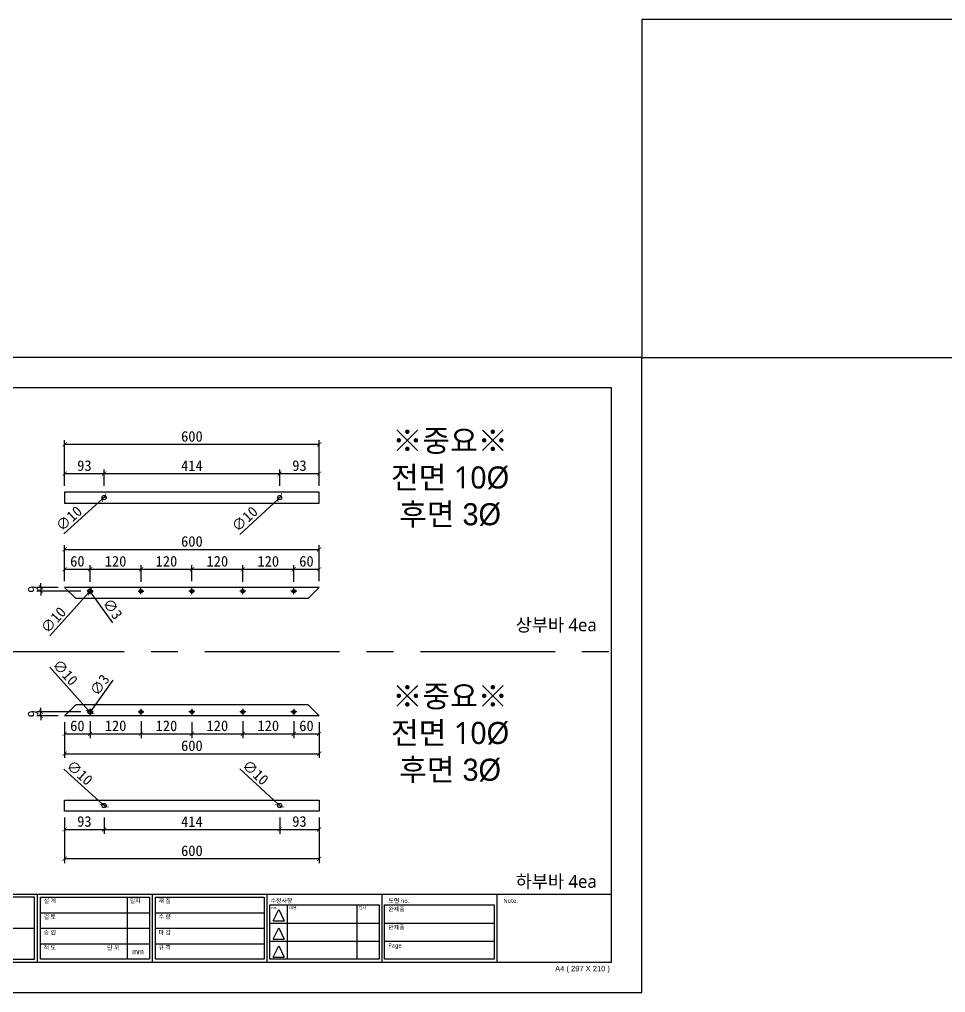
# Model space of a CAD drawing. Header units: millimetres. Extents: x -44117 to 256353, y -2095463 to 65325.
# Drawn here: x -28463 to -26280, y 60403 to 62698 of the extents above; entities that cross this region are included whole.
import ezdxf

# ---------------------------------------------------------------- set-up
doc = ezdxf.new("R2010")
doc.units = ezdxf.units.MM
doc.header["$LTSCALE"] = 10
doc.linetypes.add('CENTER', pattern=[50.8, 31.75, -6.35, 6.35, -6.35])
doc.layers.add('cen', color=1, linetype='CENTER')
doc.layers.add('도면층2', color=3, linetype='CENTER')
doc.styles.add('고딕', font='')
doc.styles.get('고딕').set_extended_font_data('HYgtrE')
doc.dimstyles.new('ISO-25', dxfattribs={"dimtxt": 2.5, "dimasz": 2.5, "dimexe": 1, "dimexo": 1, "dimtad": 1, "dimtxsty": 'Standard', "dimblk": 'ARCHTICK', "dimcen": 2.5, "dimadec": 0, "dimazin": 0, "dimtfac": 1, "dimtmove": 0, "dimatfit": 3, "dimfxl": 0, "dimarcsym": 0})

# ---------------------------------------------------------------- blocks, each defined once
blk = doc.blocks.new('A$C2EC13F1B')
at = {"color": 7}
for p, q in [((-3.67, -0.83), (-1.17, 4.17)), ((-1.17, 4.17), (1.33, -0.83))]:
    blk.add_line(p, q, dxfattribs=at)
blk.add_lwpolyline([(-3.67, -0.83), (1.33, -0.83)], dxfattribs=at)
blk = doc.blocks.new('a4 1scale')
at = {"color": 8}
for p, q in [((-15144.83, -4477.05), (-14867.83, -4477.05)), ((-15097.66, -4499.61), (-15097.66, -4477.05)), ((-15057.67, -4499.62), (-15057.67, -4477.06)), ((-15019.68, -4499.62), (-15019.68, -4477.06)), ((-14981.69, -4499.62), (-14981.69, -4477.06)), ((-14943.7, -4499.62), (-14943.7, -4477.06)), ((-14905.71, -4499.62), (-14905.71, -4477.06)), ((-15028.06, -4478.06), (-15028.06, -4498.62)), ((-15056.67, -4483.2), (-15020.68, -4483.2)), ((-15018.68, -4483.2), (-14982.69, -4483.2)), ((-14980.9, -4480.63), (-14944.7, -4480.63)), ((-14975.07, -4480.63), (-14975.07, -4498.62)), ((-14952.08, -4480.63), (-14952.08, -4498.62)), ((-14942.91, -4480.63), (-14906.71, -4480.63)), ((-14980.9, -4486.63), (-14944.7, -4486.63)), ((-14942.91, -4486.63), (-14906.71, -4486.63)), ((-15096.66, -4488.33), (-15058.67, -4488.34)), ((-15056.67, -4488.34), (-15020.68, -4488.34)), ((-15018.68, -4488.34), (-14982.69, -4488.34)), ((-15141.53, -4492.95), (-15101.88, -4492.95)), ((-14980.9, -4492.63), (-14944.7, -4492.63)), ((-14942.91, -4492.63), (-14906.71, -4492.63)), ((-15056.67, -4493.48), (-15020.68, -4493.48)), ((-15018.68, -4493.48), (-14982.69, -4493.48))]:
    blk.add_line(p, q, dxfattribs=at)
for points in [[(-15154.83, -4509.61), (-14857.83, -4509.61), (-14857.83, -4299.61), (-15154.83, -4299.61)], [(-15144.83, -4499.61), (-14867.83, -4499.61), (-14867.83, -4309.61), (-15144.83, -4309.61)]]:
    blk.add_lwpolyline(points, close=True)
for points in [[(-15143.82, -4478.05), (-15098.66, -4478.05), (-15098.66, -4498.61), (-15143.83, -4498.61)], [(-15058.67, -4478.06), (-15096.66, -4478.05), (-15096.66, -4498.61), (-15058.66, -4498.62)], [(-15056.67, -4478.06), (-15020.68, -4478.06), (-15020.68, -4498.62), (-15056.67, -4498.62)], [(-15018.68, -4478.06), (-14982.69, -4478.06), (-14982.69, -4498.62), (-15018.68, -4498.62)]]:
    blk.add_lwpolyline(points, close=True, dxfattribs=at)
for points in [[(-14944.7, -4480.63), (-14944.7, -4498.62), (-14980.9, -4498.62), (-14980.9, -4480.63)], [(-14906.71, -4480.63), (-14906.71, -4498.62), (-14942.91, -4498.62), (-14942.91, -4480.63)]]:
    blk.add_lwpolyline(points, dxfattribs=at)
at = {"color": 8, "xscale": 0.7469071166727064, "yscale": 0.7469071166727064, "zscale": 0.7469071166727064}
for p in [(-14977.06, -4485.3), (-14977.06, -4491.3), (-14977.06, -4497.29)]:
    blk.add_blockref('A$C2EC13F1B', p, dxfattribs=at)
at = {"color": 8, "style": '고딕'}
for s, insert, char_height, width, attachment_point in [('{\\fMalgun Gothic|b0|i0|c129|p50;PROJECT}', (-15095.45, -4478.74), 1.6004, 37.4801, 1), ('{\\fMalgun Gothic|b0|i0|c129|p50;설 계}', (-15055.65, -4478.55), 1.4003, 21.6513, 1), ('{\\fGulim|b0|i0|c129|p50;일자}', (-15027.2, -4478.57), 1.4, 24.7824, 1), ('{\\fMalgun Gothic|b0|i0|c129|p50;재 질}', (-15017.66, -4478.55), 1.4003, 21.6513, 1), ('{\\fMalgun Gothic|b0|i0|c129|p50;수정사항}', (-14980.67, -4478.55), 1.4003, 21.6513, 1), ('{\\fMalgun Gothic|b0|i0|c129|p50;도면 no.}', (-14941.63, -4478.55), 1.4003, 21.6513, 1), ('{\\fMalgun Gothic|b0|i0|c129|p50;Note.}', (-14903.64, -4478.55), 1.4003, 21.6513, 1), ('{\\fMalgun Gothic|b0|i0|c129|p50;no.}', (-14980.32, -4481.07), 0.96, 25.9815, 1), ('{\\fMalgun Gothic|b0|i0|c129|p50;내용}', (-14974.49, -4481.07), 0.96, 25.9815, 1), ('{\\fMalgun Gothic|b0|i0|c129|p50;일자}', (-14951.5, -4481.07), 0.96, 25.9815, 1), ('{\\fGulim|b0|i0|c129|p50;완\\fMalgun Gothic|b0|i0|c129|p50;제품}', (-14941.66, -4481.32), 1.4003, 21.6513, 1), ('{\\fMalgun Gothic|b0|i0|c129|p50;검 토}', (-15055.65, -4483.82), 1.4003, 21.6513, 1), ('{\\fMalgun Gothic|b0|i0|c129|p50;수 량}', (-15017.66, -4483.82), 1.4003, 21.6513, 1), ('{\\fMalgun Gothic|b0|i0|c129|p50;도면명}', (-15095.89, -4489.07), 1.6004, 37.4801, 1), ('{\\fMalgun Gothic|b0|i0|c129|p50;승 인}', (-15055.65, -4489.02), 1.4003, 21.6513, 1), ('{\\fMalgun Gothic|b0|i0|c129|p50;마 감}', (-15017.66, -4489.02), 1.4003, 21.6513, 1), ('{\\fMalgun Gothic|b0|i0|c129|p50;반제품}', (-14941.66, -4487.32), 1.4003, 21.6513, 1), ('{\\fMalgun Gothic|b0|i0|c129|p50;척 도 }', (-15055.65, -4494.02), 1.4003, 21.6513, 1), ('{\\fGulim|b0|i0|c129|p50;단 위}', (-15034.68, -4494.09), 1.4003, 21.6513, 1), ('mm', (-15024.45, -4496.13), 1.7, 15.2516, 5), ('{\\fMalgun Gothic|b0|i0|c129|p50;규 격 }', (-15017.66, -4494.02), 1.4003, 21.6513, 1), ('{\\fMalgun Gothic|b0|i0|c129|p50;Page}', (-14941.66, -4493.32), 1.4003, 21.6513, 1), ('{\\C8;P-01-01}', (-15144.37, -4500.78), 1.8004, 27.0059, 1), ('{\\C8;A4 ( 297 X 210 )}', (-14868.4, -4500.78), 1.8004, 27.0059, 3)]:
    blk.add_mtext(s, dxfattribs=dict(at, insert=insert, char_height=char_height, width=width, attachment_point=attachment_point))
blk = doc.blocks.new('_ArchTick')
at = {"color": 0, "linetype": 'ByBlock', "const_width": 0.15}
blk.add_lwpolyline([(-0.5, -0.5), (0.5, 0.5)], dxfattribs=at)
blk = doc.blocks.new('*D683')
at = {"color": 0, "lineweight": -2}
for p, q in [((-28356.7, 61373.6), (-28356.7, 61458.2)), ((-27756.7, 61373.6), (-27756.7, 61458.2)), ((-28356.7, 61448.2), (-27756.7, 61448.2))]:
    blk.add_line(p, q, dxfattribs=at)
at = {"layer": 'Defpoints', "color": 0}
for p in [(-27756.7, 61448.2), (-28356.7, 61358.6), (-27756.7, 61358.6)]:
    blk.add_point(p, dxfattribs=at)
at = {"color": 0, "lineweight": -2, "xscale": 10, "yscale": 10, "zscale": 10, "rotation": 180}
blk.add_blockref('_ArchTick', (-28356.7, 61448.2), dxfattribs=at)
at = {"color": 0, "lineweight": -2, "xscale": 10, "yscale": 10, "zscale": 10}
blk.add_blockref('_ArchTick', (-27756.7, 61448.2), dxfattribs=at)
at = {"color": 0, "insert": (-28056.7, 61466.9), "char_height": 25, "attachment_point": 5}
blk.add_mtext('600', dxfattribs=at)
blk = doc.blocks.new('*D684')
at = {"color": 0, "lineweight": -2}
for p, q in [((-28412.5, 61358.6), (-28412.5, 61368.6)), ((-28371.7, 61358.6), (-28422.5, 61358.6)), ((-28318.7, 61349.6), (-28422.5, 61349.6)), ((-28412.5, 61358.6), (-28412.5, 61349.6)), ((-28412.5, 61349.6), (-28412.5, 61339.6))]:
    blk.add_line(p, q, dxfattribs=at)
at = {"layer": 'Defpoints', "color": 0}
for p in [(-28412.5, 61349.6), (-28356.7, 61358.6), (-28303.7, 61349.6)]:
    blk.add_point(p, dxfattribs=at)
at = {"color": 0, "lineweight": -2, "xscale": 10, "yscale": 10, "zscale": 10}
for p, rotation in [((-28412.5, 61358.6), 270), ((-28412.5, 61349.6), 90)]:
    blk.add_blockref('_ArchTick', p, dxfattribs=dict(at, rotation=rotation))
at = {"color": 0, "insert": (-28431.3, 61354.1), "char_height": 25, "attachment_point": 5, "rotation": 90}
blk.add_mtext('9', dxfattribs=at)
blk = doc.blocks.new('*D685')
at = {"color": 0, "lineweight": -2}
for p, q in [((-28297.6, 61350.9), (-28297.6, 61350.9)), ((-28297.6, 61350.9), (-28295.9, 61348.4)), ((-28243, 61274.9), (-28295.9, 61348.4))]:
    blk.add_line(p, q, dxfattribs=at)
at = {"layer": 'Defpoints', "color": 0}
for p in [(-28297.6, 61350.9), (-28295.9, 61348.4)]:
    blk.add_point(p, dxfattribs=at)
at = {"color": 0, "lineweight": -2, "xscale": 10, "yscale": 10, "zscale": 10}
for p, rotation in [((-28297.6, 61350.9), 305.7508162474047), ((-28295.9, 61348.4), 125.7508162474047)]:
    blk.add_blockref('_ArchTick', p, dxfattribs=dict(at, rotation=rotation))
at = {"color": 0, "insert": (-28243.6, 61307.9), "char_height": 25, "attachment_point": 5, "rotation": 305.7508}
blk.add_mtext('∅3', dxfattribs=at)
blk = doc.blocks.new('*D686')
at = {"color": 0, "lineweight": -2}
for p, q in [((-28356.7, 61373.6), (-28356.7, 61411.2)), ((-28296.7, 61371.6), (-28296.7, 61411.2)), ((-28356.7, 61401.2), (-28296.7, 61401.2))]:
    blk.add_line(p, q, dxfattribs=at)
at = {"layer": 'Defpoints', "color": 0}
for p in [(-28296.7, 61401.2), (-28356.7, 61358.6), (-28296.7, 61356.6)]:
    blk.add_point(p, dxfattribs=at)
at = {"color": 0, "lineweight": -2, "xscale": 10, "yscale": 10, "zscale": 10, "rotation": 180}
blk.add_blockref('_ArchTick', (-28356.7, 61401.2), dxfattribs=at)
at = {"color": 0, "lineweight": -2, "xscale": 10, "yscale": 10, "zscale": 10}
blk.add_blockref('_ArchTick', (-28296.7, 61401.2), dxfattribs=at)
at = {"color": 0, "insert": (-28326.7, 61420), "char_height": 25, "attachment_point": 5}
blk.add_mtext('60', dxfattribs=at)
blk = doc.blocks.new('*D687')
at = {"color": 0, "lineweight": -2}
for p, q in [((-28296.7, 61371.6), (-28296.7, 61411.2)), ((-28176.7, 61371.6), (-28176.7, 61411.2)), ((-28296.7, 61401.2), (-28176.7, 61401.2))]:
    blk.add_line(p, q, dxfattribs=at)
at = {"layer": 'Defpoints', "color": 0}
for p in [(-28176.7, 61401.2), (-28296.7, 61356.6), (-28176.7, 61356.6)]:
    blk.add_point(p, dxfattribs=at)
at = {"color": 0, "lineweight": -2, "xscale": 10, "yscale": 10, "zscale": 10, "rotation": 180}
blk.add_blockref('_ArchTick', (-28296.7, 61401.2), dxfattribs=at)
at = {"color": 0, "lineweight": -2, "xscale": 10, "yscale": 10, "zscale": 10}
blk.add_blockref('_ArchTick', (-28176.7, 61401.2), dxfattribs=at)
at = {"color": 0, "insert": (-28236.7, 61420), "char_height": 25, "attachment_point": 5}
blk.add_mtext('120', dxfattribs=at)
blk = doc.blocks.new('*D688')
at = {"color": 0, "lineweight": -2}
for p, q in [((-28176.7, 61371.6), (-28176.7, 61411.2)), ((-28056.7, 61373.6), (-28056.7, 61411.2)), ((-28176.7, 61401.2), (-28056.7, 61401.2))]:
    blk.add_line(p, q, dxfattribs=at)
at = {"layer": 'Defpoints', "color": 0}
for p in [(-28056.7, 61401.2), (-28176.7, 61356.6), (-28056.7, 61358.6)]:
    blk.add_point(p, dxfattribs=at)
at = {"color": 0, "lineweight": -2, "xscale": 10, "yscale": 10, "zscale": 10, "rotation": 180}
blk.add_blockref('_ArchTick', (-28176.7, 61401.2), dxfattribs=at)
at = {"color": 0, "lineweight": -2, "xscale": 10, "yscale": 10, "zscale": 10}
blk.add_blockref('_ArchTick', (-28056.7, 61401.2), dxfattribs=at)
at = {"color": 0, "insert": (-28116.7, 61420), "char_height": 25, "attachment_point": 5}
blk.add_mtext('120', dxfattribs=at)
blk = doc.blocks.new('*D689')
at = {"color": 0, "lineweight": -2}
for p, q in [((-28056.7, 61373.6), (-28056.7, 61411.2)), ((-27936.7, 61371.6), (-27936.7, 61411.2)), ((-28056.7, 61401.2), (-27936.7, 61401.2))]:
    blk.add_line(p, q, dxfattribs=at)
at = {"layer": 'Defpoints', "color": 0}
for p in [(-27936.7, 61401.2), (-28056.7, 61358.6), (-27936.7, 61356.6)]:
    blk.add_point(p, dxfattribs=at)
at = {"color": 0, "lineweight": -2, "xscale": 10, "yscale": 10, "zscale": 10, "rotation": 180}
blk.add_blockref('_ArchTick', (-28056.7, 61401.2), dxfattribs=at)
at = {"color": 0, "lineweight": -2, "xscale": 10, "yscale": 10, "zscale": 10}
blk.add_blockref('_ArchTick', (-27936.7, 61401.2), dxfattribs=at)
at = {"color": 0, "insert": (-27996.7, 61420), "char_height": 25, "attachment_point": 5}
blk.add_mtext('120', dxfattribs=at)
blk = doc.blocks.new('*D690')
at = {"color": 0, "lineweight": -2}
for p, q in [((-27936.7, 61371.6), (-27936.7, 61411.2)), ((-27816.7, 61371.6), (-27816.7, 61411.2)), ((-27936.7, 61401.2), (-27816.7, 61401.2))]:
    blk.add_line(p, q, dxfattribs=at)
at = {"layer": 'Defpoints', "color": 0}
for p in [(-27816.7, 61401.2), (-27936.7, 61356.6), (-27816.7, 61356.6)]:
    blk.add_point(p, dxfattribs=at)
at = {"color": 0, "lineweight": -2, "xscale": 10, "yscale": 10, "zscale": 10, "rotation": 180}
blk.add_blockref('_ArchTick', (-27936.7, 61401.2), dxfattribs=at)
at = {"color": 0, "lineweight": -2, "xscale": 10, "yscale": 10, "zscale": 10}
blk.add_blockref('_ArchTick', (-27816.7, 61401.2), dxfattribs=at)
at = {"color": 0, "insert": (-27876.7, 61420), "char_height": 25, "attachment_point": 5}
blk.add_mtext('120', dxfattribs=at)
blk = doc.blocks.new('*D691')
at = {"color": 0, "lineweight": -2}
for p, q in [((-27816.7, 61371.6), (-27816.7, 61411.2)), ((-27756.7, 61373.6), (-27756.7, 61411.2)), ((-27816.7, 61401.2), (-27756.7, 61401.2))]:
    blk.add_line(p, q, dxfattribs=at)
at = {"layer": 'Defpoints', "color": 0}
for p in [(-27756.7, 61401.2), (-27816.7, 61356.6), (-27756.7, 61358.6)]:
    blk.add_point(p, dxfattribs=at)
at = {"color": 0, "lineweight": -2, "xscale": 10, "yscale": 10, "zscale": 10, "rotation": 180}
blk.add_blockref('_ArchTick', (-27816.7, 61401.2), dxfattribs=at)
at = {"color": 0, "lineweight": -2, "xscale": 10, "yscale": 10, "zscale": 10}
blk.add_blockref('_ArchTick', (-27756.7, 61401.2), dxfattribs=at)
at = {"color": 0, "insert": (-27786.7, 61420), "char_height": 25, "attachment_point": 5}
blk.add_mtext('60', dxfattribs=at)
blk = doc.blocks.new('*D692')
at = {"color": 0, "lineweight": -2}
for p, q in [((-28391.5, 61244.2), (-28300.1, 61345.9)), ((-28293.4, 61353.4), (-28300.1, 61345.9)), ((-28293.4, 61353.4), (-28293.4, 61353.4))]:
    blk.add_line(p, q, dxfattribs=at)
at = {"layer": 'Defpoints', "color": 0}
for p in [(-28300.1, 61345.9), (-28293.4, 61353.4)]:
    blk.add_point(p, dxfattribs=at)
at = {"color": 0, "lineweight": -2, "xscale": 10, "yscale": 10, "zscale": 10}
for p, rotation in [((-28300.1, 61345.9), 48.03386800377323), ((-28293.4, 61353.4), 228.0338680037732)]:
    blk.add_blockref('_ArchTick', p, dxfattribs=dict(at, rotation=rotation))
at = {"color": 0, "insert": (-28383.2, 61281.6), "char_height": 25, "attachment_point": 5, "rotation": 48.0339}
blk.add_mtext('∅10', dxfattribs=at)
blk = doc.blocks.new('*D693')
at = {"color": 0, "lineweight": -2}
for p, q in [((-28260, 61573.8), (-28267.5, 61567.1)), ((-28260, 61573.8), (-28260, 61573.8)), ((-28358.7, 61484.7), (-28267.5, 61567.1))]:
    blk.add_line(p, q, dxfattribs=at)
at = {"layer": 'Defpoints', "color": 0}
for p in [(-28260, 61573.8), (-28267.5, 61567.1)]:
    blk.add_point(p, dxfattribs=at)
at = {"color": 0, "lineweight": -2, "xscale": 10, "yscale": 10, "zscale": 10}
for p, rotation in [((-28267.5, 61567.1), 42.09175071866287), ((-28260, 61573.8), 222.0917507186628)]:
    blk.add_blockref('_ArchTick', p, dxfattribs=dict(at, rotation=rotation))
at = {"color": 0, "insert": (-28346.5, 61520.9), "char_height": 25, "attachment_point": 5, "rotation": 42.0918}
blk.add_mtext('∅10', dxfattribs=at)
blk = doc.blocks.new('*D694')
at = {"color": 0, "lineweight": -2}
for p, q in [((-27846.1, 61573.8), (-27853.4, 61567)), ((-27846.1, 61573.8), (-27846.1, 61573.8)), ((-27944.1, 61483.6), (-27853.4, 61567))]:
    blk.add_line(p, q, dxfattribs=at)
at = {"layer": 'Defpoints', "color": 0}
for p in [(-27846.1, 61573.8), (-27853.4, 61567)]:
    blk.add_point(p, dxfattribs=at)
at = {"color": 0, "lineweight": -2, "xscale": 10, "yscale": 10, "zscale": 10}
for p, rotation in [((-27853.4, 61567), 42.62384435646627), ((-27846.1, 61573.8), 222.6238443564663)]:
    blk.add_blockref('_ArchTick', p, dxfattribs=dict(at, rotation=rotation))
at = {"color": 0, "insert": (-27932.3, 61519.9), "char_height": 25, "attachment_point": 5, "rotation": 42.6238}
blk.add_mtext('∅10', dxfattribs=at)
blk = doc.blocks.new('*D695')
at = {"color": 0, "lineweight": -2}
for p, q in [((-28356.7, 61598.4), (-28356.7, 61636.8)), ((-28356.7, 61626.8), (-28263.7, 61626.8)), ((-28263.7, 61598.4), (-28263.7, 61636.8))]:
    blk.add_line(p, q, dxfattribs=at)
at = {"layer": 'Defpoints', "color": 0}
for p in [(-28263.7, 61626.8), (-28356.7, 61583.4), (-28263.7, 61583.4)]:
    blk.add_point(p, dxfattribs=at)
at = {"color": 0, "lineweight": -2, "xscale": 10, "yscale": 10, "zscale": 10, "rotation": 180}
blk.add_blockref('_ArchTick', (-28356.7, 61626.8), dxfattribs=at)
at = {"color": 0, "lineweight": -2, "xscale": 10, "yscale": 10, "zscale": 10}
blk.add_blockref('_ArchTick', (-28263.7, 61626.8), dxfattribs=at)
at = {"color": 0, "insert": (-28310.2, 61645.6), "char_height": 25, "attachment_point": 5}
blk.add_mtext('93', dxfattribs=at)
blk = doc.blocks.new('*D696')
at = {"color": 0, "lineweight": -2}
for p, q in [((-28263.7, 61598.4), (-28263.7, 61636.8)), ((-28263.7, 61626.8), (-27849.7, 61626.8)), ((-27849.7, 61598.4), (-27849.7, 61636.8))]:
    blk.add_line(p, q, dxfattribs=at)
at = {"layer": 'Defpoints', "color": 0}
for p in [(-27849.7, 61626.8), (-28263.7, 61583.4), (-27849.7, 61583.4)]:
    blk.add_point(p, dxfattribs=at)
at = {"color": 0, "lineweight": -2, "xscale": 10, "yscale": 10, "zscale": 10, "rotation": 180}
blk.add_blockref('_ArchTick', (-28263.7, 61626.8), dxfattribs=at)
at = {"color": 0, "lineweight": -2, "xscale": 10, "yscale": 10, "zscale": 10}
blk.add_blockref('_ArchTick', (-27849.7, 61626.8), dxfattribs=at)
at = {"color": 0, "insert": (-28056.7, 61645.6), "char_height": 25, "attachment_point": 5}
blk.add_mtext('414', dxfattribs=at)
blk = doc.blocks.new('*D697')
at = {"color": 0, "lineweight": -2}
for p, q in [((-27849.7, 61598.4), (-27849.7, 61636.8)), ((-27849.7, 61626.8), (-27756.7, 61626.8)), ((-27756.7, 61598.4), (-27756.7, 61636.8))]:
    blk.add_line(p, q, dxfattribs=at)
at = {"layer": 'Defpoints', "color": 0}
for p in [(-27756.7, 61626.8), (-27849.7, 61583.4), (-27756.7, 61583.4)]:
    blk.add_point(p, dxfattribs=at)
at = {"color": 0, "lineweight": -2, "xscale": 10, "yscale": 10, "zscale": 10, "rotation": 180}
blk.add_blockref('_ArchTick', (-27849.7, 61626.8), dxfattribs=at)
at = {"color": 0, "lineweight": -2, "xscale": 10, "yscale": 10, "zscale": 10}
blk.add_blockref('_ArchTick', (-27756.7, 61626.8), dxfattribs=at)
at = {"color": 0, "insert": (-27803.2, 61645.6), "char_height": 25, "attachment_point": 5}
blk.add_mtext('93', dxfattribs=at)
blk = doc.blocks.new('*D698')
at = {"color": 0, "lineweight": -2}
for p, q in [((-28356.7, 61598.4), (-28356.7, 61705.8)), ((-27756.7, 61695.8), (-28356.7, 61695.8)), ((-27756.7, 61598.4), (-27756.7, 61705.8))]:
    blk.add_line(p, q, dxfattribs=at)
at = {"layer": 'Defpoints', "color": 0}
for p in [(-28356.7, 61695.8), (-28356.7, 61583.4), (-27756.7, 61583.4)]:
    blk.add_point(p, dxfattribs=at)
at = {"color": 0, "lineweight": -2, "xscale": 10, "yscale": 10, "zscale": 10, "rotation": 180}
blk.add_blockref('_ArchTick', (-28356.7, 61695.8), dxfattribs=at)
at = {"color": 0, "lineweight": -2, "xscale": 10, "yscale": 10, "zscale": 10}
blk.add_blockref('_ArchTick', (-27756.7, 61695.8), dxfattribs=at)
at = {"color": 0, "insert": (-28056.7, 61714.6), "char_height": 25, "attachment_point": 5}
blk.add_mtext('600', dxfattribs=at)
blk = doc.blocks.new('*D712')
at = {"color": 0, "lineweight": -2}
for p, q in [((-28356.7, 61040.8), (-28356.7, 60956.3)), ((-27756.7, 61040.8), (-27756.7, 60956.3)), ((-28356.7, 60966.3), (-27756.7, 60966.3))]:
    blk.add_line(p, q, dxfattribs=at)
at = {"layer": 'Defpoints', "color": 0}
for p in [(-28356.7, 61055.8), (-27756.7, 61055.8), (-27756.7, 60966.3)]:
    blk.add_point(p, dxfattribs=at)
at = {"color": 0, "lineweight": -2, "xscale": 10, "yscale": 10, "zscale": 10, "rotation": 180}
blk.add_blockref('_ArchTick', (-28356.7, 60966.3), dxfattribs=at)
at = {"color": 0, "lineweight": -2, "xscale": 10, "yscale": 10, "zscale": 10}
blk.add_blockref('_ArchTick', (-27756.7, 60966.3), dxfattribs=at)
at = {"color": 0, "insert": (-28056.7, 60985.1), "char_height": 25, "attachment_point": 5}
blk.add_mtext('600', dxfattribs=at)
blk = doc.blocks.new('*D713')
at = {"color": 0, "lineweight": -2}
for p, q in [((-28318.7, 61064.8), (-28422.5, 61064.8)), ((-28412.5, 61064.8), (-28412.5, 61074.8)), ((-28412.5, 61055.8), (-28412.5, 61064.8)), ((-28371.7, 61055.8), (-28422.5, 61055.8)), ((-28412.5, 61055.8), (-28412.5, 61045.8))]:
    blk.add_line(p, q, dxfattribs=at)
at = {"layer": 'Defpoints', "color": 0}
for p in [(-28412.5, 61064.8), (-28303.7, 61064.8), (-28356.7, 61055.8)]:
    blk.add_point(p, dxfattribs=at)
at = {"color": 0, "lineweight": -2, "xscale": 10, "yscale": 10, "zscale": 10}
for p, rotation in [((-28412.5, 61064.8), 270), ((-28412.5, 61055.8), 90)]:
    blk.add_blockref('_ArchTick', p, dxfattribs=dict(at, rotation=rotation))
at = {"color": 0, "insert": (-28431.3, 61060.3), "char_height": 25, "attachment_point": 5, "rotation": 90}
blk.add_mtext('9', dxfattribs=at)
blk = doc.blocks.new('*D701')
at = {"color": 0, "lineweight": -2}
for p, q in [((-28243, 61139.6), (-28295.9, 61066.1)), ((-28297.6, 61063.6), (-28295.9, 61066.1)), ((-28297.6, 61063.6), (-28297.6, 61063.6))]:
    blk.add_line(p, q, dxfattribs=at)
at = {"layer": 'Defpoints', "color": 0}
for p in [(-28295.9, 61066.1), (-28297.6, 61063.6)]:
    blk.add_point(p, dxfattribs=at)
at = {"color": 0, "lineweight": -2, "xscale": 10, "yscale": 10, "zscale": 10}
for p, rotation in [((-28297.6, 61063.6), 54.24918375223222), ((-28295.9, 61066.1), 234.2491837522322)]:
    blk.add_blockref('_ArchTick', p, dxfattribs=dict(at, rotation=rotation))
at = {"color": 0, "insert": (-28274, 61128.5), "char_height": 25, "attachment_point": 5, "rotation": 54.2492}
blk.add_mtext('∅3', dxfattribs=at)
blk = doc.blocks.new('*D702')
at = {"color": 0, "lineweight": -2}
for p, q in [((-28296.7, 61042.8), (-28296.7, 61003.2)), ((-28356.7, 61040.8), (-28356.7, 61003.2)), ((-28356.7, 61013.2), (-28296.7, 61013.2))]:
    blk.add_line(p, q, dxfattribs=at)
at = {"layer": 'Defpoints', "color": 0}
for p in [(-28356.7, 61055.8), (-28296.7, 61057.8), (-28296.7, 61013.2)]:
    blk.add_point(p, dxfattribs=at)
at = {"color": 0, "lineweight": -2, "xscale": 10, "yscale": 10, "zscale": 10, "rotation": 180}
blk.add_blockref('_ArchTick', (-28356.7, 61013.2), dxfattribs=at)
at = {"color": 0, "lineweight": -2, "xscale": 10, "yscale": 10, "zscale": 10}
blk.add_blockref('_ArchTick', (-28296.7, 61013.2), dxfattribs=at)
at = {"color": 0, "insert": (-28326.7, 61032), "char_height": 25, "attachment_point": 5}
blk.add_mtext('60', dxfattribs=at)
blk = doc.blocks.new('*D703')
at = {"color": 0, "lineweight": -2}
for p, q in [((-28296.7, 61042.8), (-28296.7, 61003.2)), ((-28176.7, 61042.8), (-28176.7, 61003.2)), ((-28296.7, 61013.2), (-28176.7, 61013.2))]:
    blk.add_line(p, q, dxfattribs=at)
at = {"layer": 'Defpoints', "color": 0}
for p in [(-28296.7, 61057.8), (-28176.7, 61057.8), (-28176.7, 61013.2)]:
    blk.add_point(p, dxfattribs=at)
at = {"color": 0, "lineweight": -2, "xscale": 10, "yscale": 10, "zscale": 10, "rotation": 180}
blk.add_blockref('_ArchTick', (-28296.7, 61013.2), dxfattribs=at)
at = {"color": 0, "lineweight": -2, "xscale": 10, "yscale": 10, "zscale": 10}
blk.add_blockref('_ArchTick', (-28176.7, 61013.2), dxfattribs=at)
at = {"color": 0, "insert": (-28236.7, 61032), "char_height": 25, "attachment_point": 5}
blk.add_mtext('120', dxfattribs=at)
blk = doc.blocks.new('*D704')
at = {"color": 0, "lineweight": -2}
for p, q in [((-28176.7, 61042.8), (-28176.7, 61003.2)), ((-28056.7, 61040.8), (-28056.7, 61003.2)), ((-28176.7, 61013.2), (-28056.7, 61013.2))]:
    blk.add_line(p, q, dxfattribs=at)
at = {"layer": 'Defpoints', "color": 0}
for p in [(-28176.7, 61057.8), (-28056.7, 61055.8), (-28056.7, 61013.2)]:
    blk.add_point(p, dxfattribs=at)
at = {"color": 0, "lineweight": -2, "xscale": 10, "yscale": 10, "zscale": 10, "rotation": 180}
blk.add_blockref('_ArchTick', (-28176.7, 61013.2), dxfattribs=at)
at = {"color": 0, "lineweight": -2, "xscale": 10, "yscale": 10, "zscale": 10}
blk.add_blockref('_ArchTick', (-28056.7, 61013.2), dxfattribs=at)
at = {"color": 0, "insert": (-28116.7, 61032), "char_height": 25, "attachment_point": 5}
blk.add_mtext('120', dxfattribs=at)
blk = doc.blocks.new('*D705')
at = {"color": 0, "lineweight": -2}
for p, q in [((-27936.7, 61042.8), (-27936.7, 61003.2)), ((-28056.7, 61040.8), (-28056.7, 61003.2)), ((-28056.7, 61013.2), (-27936.7, 61013.2))]:
    blk.add_line(p, q, dxfattribs=at)
at = {"layer": 'Defpoints', "color": 0}
for p in [(-28056.7, 61055.8), (-27936.7, 61057.8), (-27936.7, 61013.2)]:
    blk.add_point(p, dxfattribs=at)
at = {"color": 0, "lineweight": -2, "xscale": 10, "yscale": 10, "zscale": 10, "rotation": 180}
blk.add_blockref('_ArchTick', (-28056.7, 61013.2), dxfattribs=at)
at = {"color": 0, "lineweight": -2, "xscale": 10, "yscale": 10, "zscale": 10}
blk.add_blockref('_ArchTick', (-27936.7, 61013.2), dxfattribs=at)
at = {"color": 0, "insert": (-27996.7, 61032), "char_height": 25, "attachment_point": 5}
blk.add_mtext('120', dxfattribs=at)
blk = doc.blocks.new('*D706')
at = {"color": 0, "lineweight": -2}
for p, q in [((-27936.7, 61042.8), (-27936.7, 61003.2)), ((-27816.7, 61042.8), (-27816.7, 61003.2)), ((-27936.7, 61013.2), (-27816.7, 61013.2))]:
    blk.add_line(p, q, dxfattribs=at)
at = {"layer": 'Defpoints', "color": 0}
for p in [(-27936.7, 61057.8), (-27816.7, 61057.8), (-27816.7, 61013.2)]:
    blk.add_point(p, dxfattribs=at)
at = {"color": 0, "lineweight": -2, "xscale": 10, "yscale": 10, "zscale": 10, "rotation": 180}
blk.add_blockref('_ArchTick', (-27936.7, 61013.2), dxfattribs=at)
at = {"color": 0, "lineweight": -2, "xscale": 10, "yscale": 10, "zscale": 10}
blk.add_blockref('_ArchTick', (-27816.7, 61013.2), dxfattribs=at)
at = {"color": 0, "insert": (-27876.7, 61032), "char_height": 25, "attachment_point": 5}
blk.add_mtext('120', dxfattribs=at)
blk = doc.blocks.new('*D707')
at = {"color": 0, "lineweight": -2}
for p, q in [((-27816.7, 61042.8), (-27816.7, 61003.2)), ((-27756.7, 61040.8), (-27756.7, 61003.2)), ((-27816.7, 61013.2), (-27756.7, 61013.2))]:
    blk.add_line(p, q, dxfattribs=at)
at = {"layer": 'Defpoints', "color": 0}
for p in [(-27816.7, 61057.8), (-27756.7, 61055.8), (-27756.7, 61013.2)]:
    blk.add_point(p, dxfattribs=at)
at = {"color": 0, "lineweight": -2, "xscale": 10, "yscale": 10, "zscale": 10, "rotation": 180}
blk.add_blockref('_ArchTick', (-27816.7, 61013.2), dxfattribs=at)
at = {"color": 0, "lineweight": -2, "xscale": 10, "yscale": 10, "zscale": 10}
blk.add_blockref('_ArchTick', (-27756.7, 61013.2), dxfattribs=at)
at = {"color": 0, "insert": (-27786.7, 61032), "char_height": 25, "attachment_point": 5}
blk.add_mtext('60', dxfattribs=at)
blk = doc.blocks.new('*D714')
at = {"color": 0, "lineweight": -2}
for p, q in [((-28391.5, 61170.2), (-28300.1, 61068.6)), ((-28293.4, 61061.1), (-28300.1, 61068.6)), ((-28293.4, 61061.1), (-28293.4, 61061.1))]:
    blk.add_line(p, q, dxfattribs=at)
at = {"layer": 'Defpoints', "color": 0}
for p in [(-28300.1, 61068.6), (-28293.4, 61061.1)]:
    blk.add_point(p, dxfattribs=at)
at = {"color": 0, "lineweight": -2, "xscale": 10, "yscale": 10, "zscale": 10}
for p, rotation in [((-28300.1, 61068.6), 311.9661319962484), ((-28293.4, 61061.1), 131.9661319962484)]:
    blk.add_blockref('_ArchTick', p, dxfattribs=dict(at, rotation=rotation))
at = {"color": 0, "insert": (-28355.3, 61158), "char_height": 25, "attachment_point": 5, "rotation": 311.9661}
blk.add_mtext('∅10', dxfattribs=at)
blk = doc.blocks.new('*D708')
at = {"color": 0, "lineweight": -2}
for p, q in [((-28358.7, 60929.8), (-28267.5, 60847.4)), ((-28260, 60840.7), (-28267.5, 60847.4)), ((-28260, 60840.7), (-28260, 60840.7))]:
    blk.add_line(p, q, dxfattribs=at)
at = {"layer": 'Defpoints', "color": 0}
for p in [(-28267.5, 60847.4), (-28260, 60840.7)]:
    blk.add_point(p, dxfattribs=at)
at = {"color": 0, "lineweight": -2, "xscale": 10, "yscale": 10, "zscale": 10}
for p, rotation in [((-28267.5, 60847.4), 317.9082492813511), ((-28260, 60840.7), 137.9082492813511)]:
    blk.add_blockref('_ArchTick', p, dxfattribs=dict(at, rotation=rotation))
at = {"color": 0, "insert": (-28321.4, 60921.4), "char_height": 25, "attachment_point": 5, "rotation": 317.9082}
blk.add_mtext('∅10', dxfattribs=at)
blk = doc.blocks.new('*D709')
at = {"color": 0, "lineweight": -2}
for p, q in [((-27944.1, 60930.9), (-27853.4, 60847.5)), ((-27846.1, 60840.7), (-27853.4, 60847.5)), ((-27846.1, 60840.7), (-27846.1, 60840.7))]:
    blk.add_line(p, q, dxfattribs=at)
at = {"layer": 'Defpoints', "color": 0}
for p in [(-27853.4, 60847.5), (-27846.1, 60840.7)]:
    blk.add_point(p, dxfattribs=at)
at = {"color": 0, "lineweight": -2, "xscale": 10, "yscale": 10, "zscale": 10}
for p, rotation in [((-27853.4, 60847.5), 317.3761556434841), ((-27846.1, 60840.7), 137.3761556434841)]:
    blk.add_blockref('_ArchTick', p, dxfattribs=dict(at, rotation=rotation))
at = {"color": 0, "insert": (-27906.9, 60922.1), "char_height": 25, "attachment_point": 5, "rotation": 317.3762}
blk.add_mtext('∅10', dxfattribs=at)
blk = doc.blocks.new('*D710')
at = {"color": 0, "lineweight": -2}
for p, q in [((-28356.7, 60816.1), (-28356.7, 60777.7)), ((-28263.7, 60816.1), (-28263.7, 60777.7)), ((-28356.7, 60787.7), (-28263.7, 60787.7))]:
    blk.add_line(p, q, dxfattribs=at)
at = {"layer": 'Defpoints', "color": 0}
for p in [(-28356.7, 60831.1), (-28263.7, 60831.1), (-28263.7, 60787.7)]:
    blk.add_point(p, dxfattribs=at)
at = {"color": 0, "lineweight": -2, "xscale": 10, "yscale": 10, "zscale": 10, "rotation": 180}
blk.add_blockref('_ArchTick', (-28356.7, 60787.7), dxfattribs=at)
at = {"color": 0, "lineweight": -2, "xscale": 10, "yscale": 10, "zscale": 10}
blk.add_blockref('_ArchTick', (-28263.7, 60787.7), dxfattribs=at)
at = {"color": 0, "insert": (-28310.2, 60806.4), "char_height": 25, "attachment_point": 5}
blk.add_mtext('93', dxfattribs=at)
blk = doc.blocks.new('*D699')
at = {"color": 0, "lineweight": -2}
for p, q in [((-28263.7, 60816.1), (-28263.7, 60777.7)), ((-27849.7, 60816.1), (-27849.7, 60777.7)), ((-28263.7, 60787.7), (-27849.7, 60787.7))]:
    blk.add_line(p, q, dxfattribs=at)
at = {"layer": 'Defpoints', "color": 0}
for p in [(-28263.7, 60831.1), (-27849.7, 60831.1), (-27849.7, 60787.7)]:
    blk.add_point(p, dxfattribs=at)
at = {"color": 0, "lineweight": -2, "xscale": 10, "yscale": 10, "zscale": 10, "rotation": 180}
blk.add_blockref('_ArchTick', (-28263.7, 60787.7), dxfattribs=at)
at = {"color": 0, "lineweight": -2, "xscale": 10, "yscale": 10, "zscale": 10}
blk.add_blockref('_ArchTick', (-27849.7, 60787.7), dxfattribs=at)
at = {"color": 0, "insert": (-28056.7, 60806.4), "char_height": 25, "attachment_point": 5}
blk.add_mtext('414', dxfattribs=at)
blk = doc.blocks.new('*D711')
at = {"color": 0, "lineweight": -2}
for p, q in [((-27849.7, 60816.1), (-27849.7, 60777.7)), ((-27756.7, 60816.1), (-27756.7, 60777.7)), ((-27849.7, 60787.7), (-27756.7, 60787.7))]:
    blk.add_line(p, q, dxfattribs=at)
at = {"layer": 'Defpoints', "color": 0}
for p in [(-27849.7, 60831.1), (-27756.7, 60831.1), (-27756.7, 60787.7)]:
    blk.add_point(p, dxfattribs=at)
at = {"color": 0, "lineweight": -2, "xscale": 10, "yscale": 10, "zscale": 10, "rotation": 180}
blk.add_blockref('_ArchTick', (-27849.7, 60787.7), dxfattribs=at)
at = {"color": 0, "lineweight": -2, "xscale": 10, "yscale": 10, "zscale": 10}
blk.add_blockref('_ArchTick', (-27756.7, 60787.7), dxfattribs=at)
at = {"color": 0, "insert": (-27803.2, 60806.4), "char_height": 25, "attachment_point": 5}
blk.add_mtext('93', dxfattribs=at)
blk = doc.blocks.new('*D700')
at = {"color": 0, "lineweight": -2}
for p, q in [((-28356.7, 60816.1), (-28356.7, 60708.6)), ((-27756.7, 60816.1), (-27756.7, 60708.6)), ((-27756.7, 60718.6), (-28356.7, 60718.6))]:
    blk.add_line(p, q, dxfattribs=at)
at = {"layer": 'Defpoints', "color": 0}
for p in [(-28356.7, 60831.1), (-27756.7, 60831.1), (-28356.7, 60718.6)]:
    blk.add_point(p, dxfattribs=at)
at = {"color": 0, "lineweight": -2, "xscale": 10, "yscale": 10, "zscale": 10, "rotation": 180}
blk.add_blockref('_ArchTick', (-28356.7, 60718.6), dxfattribs=at)
at = {"color": 0, "lineweight": -2, "xscale": 10, "yscale": 10, "zscale": 10}
blk.add_blockref('_ArchTick', (-27756.7, 60718.6), dxfattribs=at)
at = {"color": 0, "insert": (-28056.7, 60737.4), "char_height": 25, "attachment_point": 5}
blk.add_mtext('600', dxfattribs=at)

msp = doc.modelspace()

# ---------------------------------------------------------------- linework, layer by layer
for p, q in [((-27756.74033, 61583.41347), (-28356.74033, 61583.41347)), ((-28356.74033, 61583.41347), (-28356.74033, 61557.41347)), ((-27756.74033, 61557.41347), (-27756.74033, 61583.41347)), ((-28356.74033, 61557.41347), (-27756.74033, 61557.41347)), ((-27756.74033, 61358.64428), (-28356.74033, 61358.64428)), ((-28330.74033, 61332.64428), (-28356.74033, 61358.64428)), ((-27782.74033, 61332.64428), (-27756.74033, 61358.64428)), ((-27782.74033, 61332.64428), (-28330.74033, 61332.64428)), ((-28330.74033, 61081.84053), (-28356.74033, 61055.84053)), ((-27782.74033, 61081.84053), (-28330.74033, 61081.84053)), ((-27782.74033, 61081.84053), (-27756.74033, 61055.84053)), ((-27756.74033, 61055.84053), (-28356.74033, 61055.84053)), ((-28356.74033, 60857.07134), (-27756.74033, 60857.07134)), ((-28356.74033, 60831.07134), (-28356.74033, 60857.07134)), ((-27756.74033, 60857.07134), (-27756.74033, 60831.07134)), ((-27756.74033, 60831.07134), (-28356.74033, 60831.07134))]:
    msp.add_line(p, q)
msp.add_lwpolyline([(-26995.87825, 61900.36753), (-26121.31493, 61900.36753), (-26121.31493, 62697.9224), (-26995.87825, 62697.9224)], close=True)
for centre, radius in [((-28263.74033, 61570.41347), 5), ((-27849.74033, 61570.41347), 5), ((-28296.74033, 61349.64428), 5), ((-28296.74033, 61349.64428), 1.5), ((-28176.74033, 61349.64428), 4), ((-28176.74033, 61349.64428), 1.5), ((-28056.74033, 61349.64428), 4), ((-28056.74033, 61349.64428), 1.5), ((-27936.74033, 61349.64428), 4), ((-27936.74033, 61349.64428), 1.5), ((-27816.74033, 61349.64428), 4), ((-27816.74033, 61349.64428), 1.5), ((-28296.74033, 61064.84053), 5), ((-28296.74033, 61064.84053), 1.5), ((-28176.74033, 61064.84053), 4), ((-28176.74033, 61064.84053), 1.5), ((-28056.74033, 61064.84053), 4), ((-28056.74033, 61064.84053), 1.5), ((-27936.74033, 61064.84053), 4), ((-27936.74033, 61064.84053), 1.5), ((-27816.74033, 61064.84053), 4), ((-27816.74033, 61064.84053), 1.5), ((-28263.74033, 60844.07134), 5), ((-27849.74033, 60844.07134), 5)]:
    msp.add_circle(centre, radius)
at = {"layer": 'cen'}
msp.add_line((-29042.09857, 61207.24241), (-27067.17513, 61207.24241), dxfattribs=at)
at = {"layer": '도면층2'}
for p, q in [((-28289.74033, 61349.64428), (-28303.74033, 61349.64428)), ((-28296.74033, 61342.64428), (-28296.74033, 61356.64428)), ((-28183.74033, 61349.64428), (-28169.74033, 61349.64428)), ((-28176.74033, 61342.64428), (-28176.74033, 61356.64428)), ((-28049.74033, 61349.64428), (-28063.74033, 61349.64428)), ((-28056.74033, 61342.64428), (-28056.74033, 61356.64428)), ((-27929.74033, 61349.64428), (-27943.74033, 61349.64428)), ((-27936.74033, 61342.64428), (-27936.74033, 61356.64428)), ((-27809.74033, 61349.64428), (-27823.74033, 61349.64428)), ((-27816.74033, 61342.64428), (-27816.74033, 61356.64428)), ((-28289.74033, 61064.84053), (-28303.74033, 61064.84053)), ((-28296.74033, 61071.84053), (-28296.74033, 61057.84053)), ((-28183.74033, 61064.84053), (-28169.74033, 61064.84053)), ((-28176.74033, 61071.84053), (-28176.74033, 61057.84053)), ((-28049.74033, 61064.84053), (-28063.74033, 61064.84053)), ((-28056.74033, 61071.84053), (-28056.74033, 61057.84053)), ((-27929.74033, 61064.84053), (-27943.74033, 61064.84053)), ((-27936.74033, 61071.84053), (-27936.74033, 61057.84053)), ((-27809.74033, 61064.84053), (-27823.74033, 61064.84053)), ((-27816.74033, 61071.84053), (-27816.74033, 61057.84053))]:
    msp.add_line(p, q, dxfattribs=at)

# ---------------------------------------------------------------- block references
at = {"color": 1, "xscale": 7.1296875, "yscale": 7.1296875, "zscale": 7.1296875}
msp.add_blockref('a4 1scale', (78935.80605, 92555.23621), dxfattribs=at)

# ---------------------------------------------------------------- texts
at = {"color": 142, "attachment_point": 5, "style": '고딕'}
for s, insert, char_height, width in [('{\\fMalgun Gothic|b0|i0|c129|p50;※중요※\\P전면 10\\fGulim|b0|i0|c129|p50;\\C144;\\c10845184;Ø\\P후면 3Ø}', (-27448.14567, 61615.00141), 52.004575, 1506.5379465), ('{\\fMalgun Gothic|b0|i0|c129|p50;상부바 4ea}', (-27197.78475, 61268.50502), 30.2674587, 876.8281441), ('{\\fMalgun Gothic|b0|i0|c129|p50;※중요※\\P전면 10\\fGulim|b0|i0|c129|p50;\\C144;\\c10845184;Ø\\P후면 3Ø}', (-27448.14567, 61012.4867), 52.004575, 1506.5379465), ('{\\fMalgun Gothic|b0|i0|c129|p50;하부바 4ea}', (-27197.78475, 60663.59195), 30.2674587, 876.8281441)]:
    msp.add_mtext(s, dxfattribs=dict(at, insert=insert, char_height=char_height, width=width))

# ---------------------------------------------------------------- dimensions: what is measured, and where the dimension line sits
for base, p1, p2, override, picture, middle in [((-28356.74033, 61695.84981), (-27756.74033, 61583.41347), (-28356.74033, 61583.41347), {"dimscale": 10, "dimasz": 1, "dimexo": 1.5}, '*D698', (-28056.74033, 61714.59981)), ((-28263.74033, 61626.82917), (-28356.74033, 61583.41347), (-28263.74033, 61583.41347), {"dimscale": 10, "dimasz": 1, "dimexo": 1.5}, '*D695', (-28310.24033, 61645.57917)), ((-27849.74033, 61626.82917), (-28263.74033, 61583.41347), (-27849.74033, 61583.41347), {"dimscale": 10, "dimasz": 1, "dimexo": 1.5, "dimtmove": 1}, '*D696', (-28056.74033, 61645.57917)), ((-27756.74033, 61626.82917), (-27849.74033, 61583.41347), (-27756.74033, 61583.41347), {"dimscale": 10, "dimasz": 1, "dimexo": 1.5, "dimtmove": 1}, '*D697', (-27803.24033, 61645.57917)), ((-27756.74033, 61448.16735), (-28356.74033, 61358.64428), (-27756.74033, 61358.64428), {"dimscale": 10, "dimasz": 1, "dimexo": 1.5}, '*D683', (-28056.74033, 61466.91735)), ((-28296.74033, 61401.24895), (-28356.74033, 61358.64428), (-28296.74033, 61356.64428), {"dimscale": 10, "dimasz": 1, "dimexo": 1.5}, '*D686', (-28326.74033, 61419.99895)), ((-28176.74033, 61401.24895), (-28296.74033, 61356.64428), (-28176.74033, 61356.64428), {"dimscale": 10, "dimasz": 1, "dimexo": 1.5}, '*D687', (-28236.74033, 61419.99895)), ((-28056.74033, 61401.24895), (-28176.74033, 61356.64428), (-28056.74033, 61358.64428), {"dimscale": 10, "dimasz": 1, "dimexo": 1.5}, '*D688', (-28116.74033, 61419.99895)), ((-27936.74033, 61401.24895), (-28056.74033, 61358.64428), (-27936.74033, 61356.64428), {"dimscale": 10, "dimasz": 1, "dimexo": 1.5}, '*D689', (-27996.74033, 61419.99895)), ((-27816.74033, 61401.24895), (-27936.74033, 61356.64428), (-27816.74033, 61356.64428), {"dimscale": 10, "dimasz": 1, "dimexo": 1.5}, '*D690', (-27876.74033, 61419.99895)), ((-27756.74033, 61401.24895), (-27816.74033, 61356.64428), (-27756.74033, 61358.64428), {"dimscale": 10, "dimasz": 1, "dimexo": 1.5}, '*D691', (-27786.74033, 61419.99895)), ((-28296.74033, 61013.23587), (-28356.74033, 61055.84053), (-28296.74033, 61057.84053), {"dimscale": 10, "dimasz": 1, "dimexo": 1.5}, '*D702', (-28326.74033, 61031.98587)), ((-27756.74033, 60966.31746), (-28356.74033, 61055.84053), (-27756.74033, 61055.84053), {"dimscale": 10, "dimasz": 1, "dimexo": 1.5}, '*D712', (-28056.74033, 60985.06746)), ((-28176.74033, 61013.23587), (-28296.74033, 61057.84053), (-28176.74033, 61057.84053), {"dimscale": 10, "dimasz": 1, "dimexo": 1.5}, '*D703', (-28236.74033, 61031.98587)), ((-28056.74033, 61013.23587), (-28176.74033, 61057.84053), (-28056.74033, 61055.84053), {"dimscale": 10, "dimasz": 1, "dimexo": 1.5}, '*D704', (-28116.74033, 61031.98587)), ((-27936.74033, 61013.23587), (-28056.74033, 61055.84053), (-27936.74033, 61057.84053), {"dimscale": 10, "dimasz": 1, "dimexo": 1.5}, '*D705', (-27996.74033, 61031.98587)), ((-27816.74033, 61013.23587), (-27936.74033, 61057.84053), (-27816.74033, 61057.84053), {"dimscale": 10, "dimasz": 1, "dimexo": 1.5}, '*D706', (-27876.74033, 61031.98587)), ((-27756.74033, 61013.23587), (-27816.74033, 61057.84053), (-27756.74033, 61055.84053), {"dimscale": 10, "dimasz": 1, "dimexo": 1.5}, '*D707', (-27786.74033, 61031.98587)), ((-28263.74033, 60787.65565), (-28356.74033, 60831.07134), (-28263.74033, 60831.07134), {"dimscale": 10, "dimasz": 1, "dimexo": 1.5}, '*D710', (-28310.24033, 60806.40565)), ((-28356.74033, 60718.635), (-27756.74033, 60831.07134), (-28356.74033, 60831.07134), {"dimscale": 10, "dimasz": 1, "dimexo": 1.5}, '*D700', (-28056.74033, 60737.385)), ((-27849.74033, 60787.65565), (-28263.74033, 60831.07134), (-27849.74033, 60831.07134), {"dimscale": 10, "dimasz": 1, "dimexo": 1.5, "dimtmove": 1}, '*D699', (-28056.74033, 60806.40565)), ((-27756.74033, 60787.65565), (-27849.74033, 60831.07134), (-27756.74033, 60831.07134), {"dimscale": 10, "dimasz": 1, "dimexo": 1.5, "dimtmove": 1}, '*D711', (-27803.24033, 60806.40565))]:
    dim = msp.add_linear_dim(base=base, p1=p1, p2=p2, dimstyle='ISO-25', override=override)
    dim.commit()
    dim.dimension.update_dxf_attribs({"geometry": picture, "text_midpoint": middle})
for p1, p2, picture, middle in [((-28260.02997, 61573.76507), (-28267.45069, 61567.06188), '*D693', (-28333.91986, 61507.01976)), ((-27846.06125, 61573.79939), (-27853.41941, 61567.02756), '*D694', (-27919.56625, 61506.1516)), ((-28293.39687, 61353.36198), (-28300.08379, 61345.92658), '*D692', (-28369.23979, 61269.02969)), ((-28297.61672, 61350.86163), (-28295.86394, 61348.42693), '*D685', (-28258.77387, 61296.90713)), ((-28293.39687, 61061.12283), (-28300.08379, 61068.55824), '*D714', (-28369.23979, 61145.45512)), ((-28297.61672, 61063.62319), (-28295.86394, 61066.05788), '*D701', (-28258.77387, 61117.57768)), ((-28260.02997, 60840.71974), (-28267.45069, 60847.42294), '*D708', (-28333.91986, 60907.46506)), ((-27846.06125, 60840.68543), (-27853.41941, 60847.45725), '*D709', (-27919.56625, 60908.33322))]:
    dim = msp.add_diameter_dim_2p(p1=p1, p2=p2, dimstyle='ISO-25', override={"dimscale": 10, "dimasz": 1, "dimexo": 1.5})
    dim.commit()
    dim.dimension.update_dxf_attribs({"geometry": picture, "text_midpoint": middle, "dimtype": 163})
for base, p1, p2, angle, picture, middle in [((-28412.5324, 61349.64428), (-28356.74033, 61358.64428), (-28303.74033, 61349.64428), 90, '*D684', (-28412.5324, 61354.14428)), ((-28412.5324, 61064.84053), (-28356.74033, 61055.84053), (-28303.74033, 61064.84053), 270, '*D713', (-28412.5324, 61060.34053))]:
    dim = msp.add_linear_dim(base=base, p1=p1, p2=p2, angle=angle, dimstyle='ISO-25', override={"dimscale": 10, "dimasz": 1, "dimexo": 1.5})
    dim.commit()
    dim.dimension.update_dxf_attribs({"geometry": picture, "text_midpoint": middle, "dimtype": 160})

doc.saveas('drawing.dxf')
